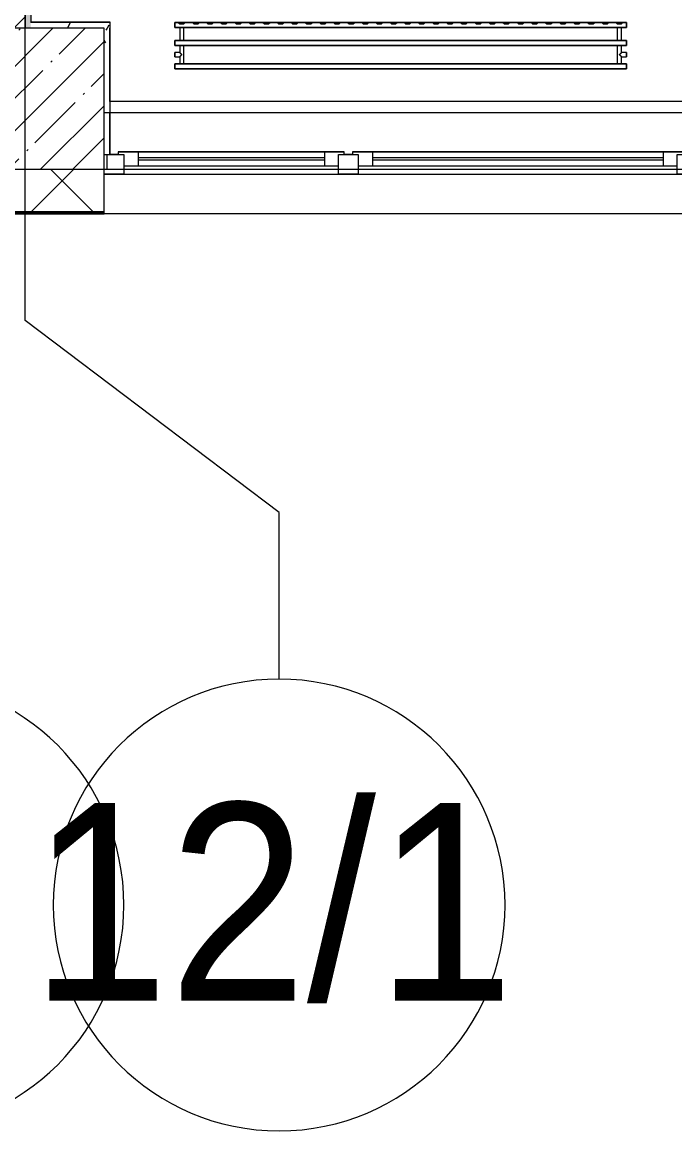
# Model space of a CAD drawing. Header units: millimetres. Extents: x -1113 to 415037, y -3642 to 354837.
# Drawn here: x 327977 to 330289, y -3506 to 421 of the extents above; entities that cross this region are included whole.
import ezdxf

# ---------------------------------------------------------------- set-up
doc = ezdxf.new("R2010")
doc.units = ezdxf.units.MM
for name, color, linetype, lineweight in [('A-FLOR', 7, 'Continuous', 9), ('A-GLAZ', 7, 'Continuous', 9), ('A-GLAZ-1', 7, 'Continuous', 5), ('A-WALL', 7, 'Continuous', 5), ('I-WALL', 7, 'Continuous', 5), ('S-COLS', 7, 'Continuous', 9), ('S-COLS-1', 7, 'Continuous', 5), ('Оси', 7, 'Continuous', 9), ('Оси-1', 7, 'Continuous', 20)]:
    doc.layers.add(name, color=color, linetype=linetype, lineweight=lineweight)
for name, color, linetype, lineweight, true_color in [('A-WALL-1', 9, 'Continuous', 5, 0x808080), ('A-WALL-FNSH-1', 9, 'Continuous', 5, 0x808080), ('M-EQPM-1', 7, 'Continuous', 9, 0xb2b2b2)]:
    doc.layers.add(name, color=color, linetype=linetype, lineweight=lineweight, true_color=true_color)
doc.styles.add('Arial', font='arial.ttf', dxfattribs={"width": 0.9, "height": 700})
pattern_1 = [(0, (289227.4, 1e-08), (243.84, 60.96), [20.117, -162.763, 20.117, -162.763, -975.36]), (0, (289227.4, 1e-08), (243.84, 60.96), [-365.76, 20.117, -345.643, 20.117, -162.763, -426.72]), (0, (289227.4, 1e-08), (243.84, 60.96), [-914.4, 20.117, -101.803, 20.117, -284.683]), (120, (289318.84, 30.48), (-174.71291, 180.69163), [20.117, -162.763, 20.117, -162.763, -975.36]), (120, (289318.84, 30.48), (-174.71291, 180.69163), [-365.76, 20.117, -345.643, 20.117, -162.763, -426.72]), (120, (289318.84, 30.48), (-174.71291, 180.69163), [-914.4, 20.117, -101.803, 20.117, -284.683]), (240, (289349.32, 152.4), (-69.12709, -241.65163), [20.117, -162.763, 20.117, -162.763, -975.36]), (240, (289349.32, 152.4), (-69.12709, -241.65163), [-365.76, 20.117, -345.643, 20.117, -162.763, -426.72]), (240, (289349.32, 152.4), (-69.12709, -241.65163), [-914.4, 20.117, -101.803, 20.117, -284.683])]

# ---------------------------------------------------------------- blocks, each defined once
blk = doc.blocks.new('BSC_Колонна _Прямоугольная - 500х500-V518-Объем проектирования 3 этажа')
at = {"layer": 'S-COLS-1'}
h = blk.add_hatch(dxfattribs=at)
h.set_pattern_fill('FP_11', color=256, style=0, pattern_type=2)
h.set_pattern_definition([(45, (-38790, -150), (-114.04925, 114.04925), []), (45, (-38675.95, -150), (-114.04925, 114.04925), [201.613, -40.323, 6.706, -33.617])])
h.paths.add_polyline_path([(202.4, -250), (250, -250), (250, 250), (-250, 250), (-250, -250), (0.3, -250)])
for p, q in [((250, 250), (-250, 250)), ((-250, 250), (-250, -250)), ((250, -250), (250, 250)), ((-250, -250), (250, -250))]:
    blk.add_line(p, q, dxfattribs=at)
blk = doc.blocks.new('120_Окно_СКБ_2Ст - 120_Окно_СКБ_2Ст 2100х2400 _мал створка справа_-V539-Объем проектирования 3 этажа')
at = {"layer": 'A-GLAZ'}
for p, q in [((-1050, -127), (-1050, -57)), ((-1050, -57), (-980, -57)), ((-980, -57), (-980, -127)), ((150, -127), (150, -57)), ((150, -57), (220, -57)), ((220, -57), (220, -127)), ((980, -127), (980, -57)), ((980, -57), (1050, -57)), ((1050, -57), (1050, -127)), ((150, -87), (-980, -87)), ((-980, -87), (-980, -127)), ((-930, -137), (-930, -87)), ((100, -137), (100, -87)), ((150, -127), (150, -87)), ((980, -87), (220, -87)), ((220, -87), (220, -127)), ((270, -137), (270, -87)), ((930, -137), (930, -87)), ((980, -127), (980, -87)), ((-980, -127), (-1050, -127)), ((-980, -127), (-1000, -127)), ((-1000, -127), (-1000, -137)), ((-1000, -137), (170, -137)), ((170, -137), (-1000, -137)), ((220, -127), (150, -127)), ((170, -127), (150, -127)), ((170, -137), (170, -127)), ((220, -127), (200, -127)), ((200, -127), (200, -137)), ((200, -137), (1000, -137)), ((1000, -137), (200, -137)), ((1050, -127), (980, -127)), ((1000, -127), (980, -127)), ((1000, -137), (1000, -127))]:
    blk.add_line(p, q, dxfattribs=at)
at = {"layer": 'A-GLAZ-1'}
for p, q in [((1050, -57), (-1050, -57)), ((-930, -107), (100, -107)), ((100, -117), (-930, -117)), ((270, -107), (930, -107)), ((930, -117), (270, -117)), ((-1030, -127), (-1000, -127)), ((170, -127), (200, -127)), ((1000, -127), (1030, -127))]:
    blk.add_line(p, q, dxfattribs=at)
blk = doc.blocks.new('radiator_prado_classic_z_tip_30_po exemplyaru - Classic Z Тип 30-500-V659-Объем проектирования 3 этажа')
at = {"layer": 'M-EQPM-1'}
for p, q in [((0, 228), (0, 210)), ((1600, 228), (0, 228)), ((0, 210), (0, 228)), ((0, 228), (12.5, 228)), ((0, 210), (1600, 210)), ((17.8, 210), (0, 210)), ((12.5, 228), (37.5, 228)), ((37.5, 228), (12.5, 228)), ((12.5, 228), (37.5, 228)), ((12.5, 228), (17.5, 223)), ((12.5, 228), (17.5, 223)), ((32.5, 223), (17.5, 223)), ((17.5, 223), (32.5, 223)), ((17.5, 210), (17.5, 164)), ((17.5, 210), (17.5, 164)), ((17.8, 210), (17.5, 210)), ((17.5, 210), (17.8, 210)), ((17.8, 210), (17.5, 210)), ((17.5, 210), (17.8, 210)), ((32.2, 210), (17.8, 210)), ((17.8, 210), (32.2, 210)), ((32.2, 210), (17.8, 210)), ((17.8, 210), (25, 210)), ((25, 210), (32.5, 210)), ((32.5, 210), (32.2, 210)), ((32.2, 210), (32.5, 210)), ((32.5, 210), (32.2, 210)), ((1567.8, 210), (32.2, 210)), ((32.5, 223), (37.5, 228)), ((37.5, 228), (32.5, 223)), ((32.5, 164), (32.5, 210)), ((32.5, 164), (32.5, 210)), ((37.5, 228), (62.5, 228)), ((62.5, 228), (87.5, 228)), ((87.5, 228), (62.5, 228)), ((62.5, 228), (87.5, 228)), ((62.5, 228), (67.5, 223)), ((62.5, 228), (67.5, 223)), ((82.5, 223), (67.5, 223)), ((67.5, 223), (82.5, 223)), ((82.5, 223), (87.5, 228)), ((87.5, 228), (82.5, 223)), ((87.5, 228), (112.5, 228)), ((112.5, 228), (137.5, 228)), ((137.5, 228), (112.5, 228)), ((112.5, 228), (137.5, 228)), ((112.5, 228), (117.5, 223)), ((112.5, 228), (117.5, 223)), ((132.5, 223), (117.5, 223)), ((117.5, 223), (132.5, 223)), ((132.5, 223), (137.5, 228)), ((137.5, 228), (132.5, 223)), ((137.5, 228), (162.5, 228)), ((162.5, 228), (187.5, 228)), ((187.5, 228), (162.5, 228)), ((162.5, 228), (187.5, 228)), ((162.5, 228), (167.5, 223)), ((162.5, 228), (167.5, 223)), ((182.5, 223), (167.5, 223)), ((167.5, 223), (182.5, 223)), ((182.5, 223), (187.5, 228)), ((187.5, 228), (182.5, 223)), ((187.5, 228), (212.5, 228)), ((212.5, 228), (237.5, 228)), ((237.5, 228), (212.5, 228)), ((212.5, 228), (237.5, 228)), ((212.5, 228), (217.5, 223)), ((212.5, 228), (217.5, 223)), ((232.5, 223), (217.5, 223)), ((217.5, 223), (232.5, 223)), ((232.5, 223), (237.5, 228)), ((237.5, 228), (232.5, 223)), ((237.5, 228), (262.5, 228)), ((262.5, 228), (287.5, 228)), ((287.5, 228), (262.5, 228)), ((262.5, 228), (287.5, 228)), ((262.5, 228), (267.5, 223)), ((262.5, 228), (267.5, 223)), ((282.5, 223), (267.5, 223)), ((267.5, 223), (282.5, 223)), ((282.5, 223), (287.5, 228)), ((287.5, 228), (282.5, 223)), ((287.5, 228), (312.5, 228)), ((312.5, 228), (337.5, 228)), ((337.5, 228), (312.5, 228)), ((312.5, 228), (337.5, 228)), ((312.5, 228), (317.5, 223)), ((312.5, 228), (317.5, 223)), ((332.5, 223), (317.5, 223)), ((317.5, 223), (332.5, 223)), ((332.5, 223), (337.5, 228)), ((337.5, 228), (332.5, 223)), ((337.5, 228), (362.5, 228)), ((362.5, 228), (387.5, 228)), ((387.5, 228), (362.5, 228)), ((362.5, 228), (387.5, 228)), ((362.5, 228), (367.5, 223)), ((362.5, 228), (367.5, 223)), ((382.5, 223), (367.5, 223)), ((367.5, 223), (382.5, 223)), ((382.5, 223), (387.5, 228)), ((387.5, 228), (382.5, 223)), ((387.5, 228), (412.5, 228)), ((412.5, 228), (437.5, 228)), ((437.5, 228), (412.5, 228)), ((412.5, 228), (437.5, 228)), ((412.5, 228), (417.5, 223)), ((412.5, 228), (417.5, 223)), ((432.5, 223), (417.5, 223)), ((417.5, 223), (432.5, 223)), ((432.5, 223), (437.5, 228)), ((437.5, 228), (432.5, 223)), ((437.5, 228), (462.5, 228)), ((462.5, 228), (487.5, 228)), ((487.5, 228), (462.5, 228)), ((462.5, 228), (487.5, 228)), ((462.5, 228), (467.5, 223)), ((462.5, 228), (467.5, 223)), ((482.5, 223), (467.5, 223)), ((467.5, 223), (482.5, 223)), ((482.5, 223), (487.5, 228)), ((487.5, 228), (482.5, 223)), ((487.5, 228), (512.5, 228)), ((512.5, 228), (537.5, 228)), ((537.5, 228), (512.5, 228)), ((512.5, 228), (537.5, 228)), ((512.5, 228), (517.5, 223)), ((512.5, 228), (517.5, 223)), ((532.5, 223), (517.5, 223)), ((517.5, 223), (532.5, 223)), ((532.5, 223), (537.5, 228)), ((537.5, 228), (532.5, 223)), ((537.5, 228), (562.5, 228)), ((562.5, 228), (587.5, 228)), ((587.5, 228), (562.5, 228)), ((562.5, 228), (587.5, 228)), ((562.5, 228), (567.5, 223)), ((562.5, 228), (567.5, 223)), ((582.5, 223), (567.5, 223)), ((567.5, 223), (582.5, 223)), ((582.5, 223), (587.5, 228)), ((587.5, 228), (582.5, 223)), ((588, 228), (612.5, 228)), ((612.5, 228), (637.5, 228)), ((637.5, 228), (612.5, 228)), ((612.5, 228), (637.5, 228)), ((612.5, 228), (617.5, 223)), ((612.5, 228), (617.5, 223)), ((632.5, 223), (617.5, 223)), ((617.5, 223), (632.5, 223)), ((632.5, 223), (637.5, 228)), ((637.5, 228), (632.5, 223)), ((637.5, 228), (662.5, 228)), ((662.5, 228), (687.5, 228)), ((687.5, 228), (662.5, 228)), ((662.5, 228), (687.5, 228)), ((662.5, 228), (667.5, 223)), ((662.5, 228), (667.5, 223)), ((682.5, 223), (667.5, 223)), ((667.5, 223), (682.5, 223)), ((682.5, 223), (687.5, 228)), ((687.5, 228), (682.5, 223)), ((687.5, 228), (712.5, 228)), ((712.5, 228), (737.5, 228)), ((737.5, 228), (712.5, 228)), ((712.5, 228), (737.5, 228)), ((712.5, 228), (717.5, 223)), ((712.5, 228), (717.5, 223)), ((732.5, 223), (717.5, 223)), ((717.5, 223), (732.5, 223)), ((732.5, 223), (737.5, 228)), ((737.5, 228), (732.5, 223)), ((737.5, 228), (762.5, 228)), ((762.5, 228), (787.5, 228)), ((787.5, 228), (762.5, 228)), ((762.5, 228), (787.5, 228)), ((762.5, 228), (767.5, 223)), ((762.5, 228), (767.5, 223)), ((782.5, 223), (767.5, 223)), ((767.5, 223), (782.5, 223)), ((782.5, 223), (787.5, 228)), ((787.5, 228), (782.5, 223)), ((787.5, 228), (812.5, 228)), ((812.5, 228), (837.5, 228)), ((837.5, 228), (812.5, 228)), ((812.5, 228), (837.5, 228)), ((812.5, 228), (817.5, 223)), ((812.5, 228), (817.5, 223)), ((832.5, 223), (817.5, 223)), ((817.5, 223), (832.5, 223)), ((832.5, 223), (837.5, 228)), ((837.5, 228), (832.5, 223)), ((837.5, 228), (862.5, 228)), ((862.5, 228), (887.5, 228)), ((887.5, 228), (862.5, 228)), ((862.5, 228), (887.5, 228)), ((862.5, 228), (867.5, 223)), ((862.5, 228), (867.5, 223)), ((882.5, 223), (867.5, 223)), ((867.5, 223), (882.5, 223)), ((882.5, 223), (887.5, 228)), ((887.5, 228), (882.5, 223)), ((887.5, 228), (912.5, 228)), ((912.5, 228), (937.5, 228)), ((937.5, 228), (912.5, 228)), ((912.5, 228), (937.5, 228)), ((912.5, 228), (917.5, 223)), ((912.5, 228), (917.5, 223)), ((932.5, 223), (917.5, 223)), ((917.5, 223), (932.5, 223)), ((932.5, 223), (937.5, 228)), ((937.5, 228), (932.5, 223)), ((937.5, 228), (962.5, 228)), ((962.5, 228), (987.5, 228)), ((987.5, 228), (962.5, 228)), ((962.5, 228), (987.5, 228)), ((962.5, 228), (967.5, 223)), ((962.5, 228), (967.5, 223)), ((982.5, 223), (967.5, 223)), ((967.5, 223), (982.5, 223)), ((982.5, 223), (987.5, 228)), ((987.5, 228), (982.5, 223)), ((987.5, 228), (1012.5, 228)), ((1012.5, 228), (1037.5, 228)), ((1037.5, 228), (1012.5, 228)), ((1012.5, 228), (1037.5, 228)), ((1012.5, 228), (1017.5, 223)), ((1012.5, 228), (1017.5, 223)), ((1032.5, 223), (1017.5, 223)), ((1017.5, 223), (1032.5, 223)), ((1032.5, 223), (1037.5, 228)), ((1037.5, 228), (1032.5, 223)), ((1037.5, 228), (1062.5, 228)), ((1062.5, 228), (1087.5, 228)), ((1087.5, 228), (1062.5, 228)), ((1062.5, 228), (1087.5, 228)), ((1062.5, 228), (1067.5, 223)), ((1062.5, 228), (1067.5, 223)), ((1082.5, 223), (1067.5, 223)), ((1067.5, 223), (1082.5, 223)), ((1082.5, 223), (1087.5, 228)), ((1087.5, 228), (1082.5, 223)), ((1087.5, 228), (1112.5, 228)), ((1112.5, 228), (1137.5, 228)), ((1137.5, 228), (1112.5, 228)), ((1112.5, 228), (1137.5, 228)), ((1112.5, 228), (1117.5, 223)), ((1112.5, 228), (1117.5, 223)), ((1132.5, 223), (1117.5, 223)), ((1117.5, 223), (1132.5, 223)), ((1132.5, 223), (1137.5, 228)), ((1137.5, 228), (1132.5, 223)), ((1137.5, 228), (1162.5, 228)), ((1162.5, 228), (1187.5, 228)), ((1187.5, 228), (1162.5, 228)), ((1162.5, 228), (1187.5, 228)), ((1162.5, 228), (1167.5, 223)), ((1162.5, 228), (1167.5, 223)), ((1182.5, 223), (1167.5, 223)), ((1167.5, 223), (1182.5, 223)), ((1182.5, 223), (1187.5, 228)), ((1187.5, 228), (1182.5, 223)), ((1187.5, 228), (1212.5, 228)), ((1212.5, 228), (1237.5, 228)), ((1237.5, 228), (1212.5, 228)), ((1212.5, 228), (1237.5, 228)), ((1212.5, 228), (1217.5, 223)), ((1212.5, 228), (1217.5, 223)), ((1232.5, 223), (1217.5, 223)), ((1217.5, 223), (1232.5, 223)), ((1232.5, 223), (1237.5, 228)), ((1237.5, 228), (1232.5, 223)), ((1237.5, 228), (1262.5, 228)), ((1262.5, 228), (1287.5, 228)), ((1287.5, 228), (1262.5, 228)), ((1262.5, 228), (1287.5, 228)), ((1262.5, 228), (1267.5, 223)), ((1262.5, 228), (1267.5, 223)), ((1282.5, 223), (1267.5, 223)), ((1267.5, 223), (1282.5, 223)), ((1282.5, 223), (1287.5, 228)), ((1287.5, 228), (1282.5, 223)), ((1287.5, 228), (1312.5, 228)), ((1312.5, 228), (1337.5, 228)), ((1337.5, 228), (1312.5, 228)), ((1312.5, 228), (1337.5, 228)), ((1312.5, 228), (1317.5, 223)), ((1312.5, 228), (1317.5, 223)), ((1332.5, 223), (1317.5, 223)), ((1317.5, 223), (1332.5, 223)), ((1332.5, 223), (1337.5, 228)), ((1337.5, 228), (1332.5, 223)), ((1337.5, 228), (1362.5, 228)), ((1362.5, 228), (1387.5, 228)), ((1387.5, 228), (1362.5, 228)), ((1362.5, 228), (1387.5, 228)), ((1362.5, 228), (1367.5, 223)), ((1362.5, 228), (1367.5, 223)), ((1382.5, 223), (1367.5, 223)), ((1367.5, 223), (1382.5, 223)), ((1382.5, 223), (1387.5, 228)), ((1387.5, 228), (1382.5, 223)), ((1387.5, 228), (1412.5, 228)), ((1412.5, 228), (1437.5, 228)), ((1437.5, 228), (1412.5, 228)), ((1412.5, 228), (1437.5, 228)), ((1412.5, 228), (1417.5, 223)), ((1412.5, 228), (1417.5, 223)), ((1432.5, 223), (1417.5, 223)), ((1417.5, 223), (1432.5, 223)), ((1432.5, 223), (1437.5, 228)), ((1437.5, 228), (1432.5, 223)), ((1437.5, 228), (1462.5, 228)), ((1462.5, 228), (1487.5, 228)), ((1487.5, 228), (1462.5, 228)), ((1462.5, 228), (1487.5, 228)), ((1462.5, 228), (1467.5, 223)), ((1462.5, 228), (1467.5, 223)), ((1482.5, 223), (1467.5, 223)), ((1467.5, 223), (1482.5, 223)), ((1482.5, 223), (1487.5, 228)), ((1487.5, 228), (1482.5, 223)), ((1487.5, 228), (1512.5, 228)), ((1512.5, 228), (1537.5, 228)), ((1537.5, 228), (1512.5, 228)), ((1512.5, 228), (1537.5, 228)), ((1512.5, 228), (1517.5, 223)), ((1512.5, 228), (1517.5, 223)), ((1532.5, 223), (1517.5, 223)), ((1517.5, 223), (1532.5, 223)), ((1532.5, 223), (1537.5, 228)), ((1537.5, 228), (1532.5, 223)), ((1537.5, 228), (1562.5, 228)), ((1562.5, 228), (1587.5, 228)), ((1587.5, 228), (1562.5, 228)), ((1562.5, 228), (1587.5, 228)), ((1562.5, 228), (1567.5, 223)), ((1562.5, 228), (1567.5, 223)), ((1582.5, 223), (1567.5, 223)), ((1567.5, 223), (1582.5, 223)), ((1567.5, 210), (1567.5, 164)), ((1567.5, 210), (1567.5, 164)), ((1567.8, 210), (1567.5, 210)), ((1567.5, 210), (1567.8, 210)), ((1567.8, 210), (1567.5, 210)), ((1567.5, 210), (1567.8, 210)), ((1582.2, 210), (1567.8, 210)), ((1567.8, 210), (1582.2, 210)), ((1582.2, 210), (1567.8, 210)), ((1567.8, 210), (1582.2, 210)), ((1582.5, 210), (1582.2, 210)), ((1582.2, 210), (1582.5, 210)), ((1582.5, 210), (1582.2, 210)), ((1582.2, 210), (1582.5, 210)), ((1600, 210), (1582.2, 210)), ((1582.5, 223), (1587.5, 228)), ((1587.5, 228), (1582.5, 223)), ((1582.5, 164), (1582.5, 210)), ((1582.5, 164), (1582.5, 210)), ((1587.5, 228), (1600, 228)), ((1600, 210), (1600, 228)), ((1600, 228), (1600, 210)), ((1600, 164), (0, 164)), ((0, 164), (0, 146)), ((0, 146), (0, 164)), ((0, 164), (17.8, 164)), ((17.8, 164), (17.5, 164)), ((17.5, 164), (17.8, 164)), ((17.8, 164), (17.5, 164)), ((17.5, 164), (25, 164)), ((30.3, 164), (17.8, 164)), ((17.8, 164), (32.2, 164)), ((32.2, 164), (17.8, 164)), ((25, 164), (32.5, 164)), ((32.2, 164), (30.3, 164)), ((32.5, 164), (32.2, 164)), ((32.2, 164), (32.5, 164)), ((32.5, 164), (32.2, 164)), ((32.2, 164), (1567.8, 164)), ((1567.8, 164), (1567.5, 164)), ((1567.5, 164), (1571.2, 164)), ((1567.8, 164), (1567.5, 164)), ((1567.5, 164), (1567.8, 164)), ((1582.2, 164), (1567.8, 164)), ((1582.2, 164), (1567.8, 164)), ((1567.8, 164), (1582.2, 164)), ((1571.2, 164), (1575, 164)), ((1575, 164), (1578.7, 164)), ((1578.7, 164), (1582.5, 164)), ((1582.5, 164), (1582.2, 164)), ((1582.5, 164), (1582.2, 164)), ((1582.2, 164), (1582.5, 164)), ((1582.2, 164), (1600, 164)), ((1600, 146), (1600, 164)), ((1600, 164), (1600, 146)), ((0, 146), (1600, 146)), ((18.5, 146), (0, 146)), ((17.5, 121.5), (0, 121.5)), ((17.5, 121.5), (0, 121.5)), ((0, 121.5), (0, 120.5)), ((0, 106.5), (0, 121.5)), ((0, 120.5), (0, 115.9)), ((0, 120.5), (0, 119.3)), ((0, 114), (0, 120.5)), ((0, 120.5), (0, 120.5)), ((0, 119.3), (0, 117.8)), ((17.5, 146), (17.5, 121.5)), ((17.5, 146), (17.5, 121.5)), ((17.5, 146), (18.5, 146)), ((18.5, 146), (17.5, 146)), ((17.5, 146), (18.5, 146)), ((26.9, 146), (17.5, 146)), ((18.5, 146), (32.2, 146)), ((32.2, 146), (18.5, 146)), ((18.5, 146), (32.2, 146)), ((30.3, 146), (26.9, 146)), ((32.5, 146), (30.3, 146)), ((32.2, 146), (32.5, 146)), ((32.5, 146), (32.2, 146)), ((32.2, 146), (32.5, 146)), ((1567.8, 146), (32.2, 146)), ((32.5, 82), (32.5, 146)), ((32.5, 82), (32.5, 146)), ((1567.5, 146), (1567.5, 82)), ((1567.5, 146), (1567.5, 82)), ((1567.5, 146), (1567.8, 146)), ((1578.7, 146), (1567.5, 146)), ((1567.5, 146), (1567.8, 146)), ((1567.8, 146), (1567.5, 146)), ((1567.8, 146), (1581.5, 146)), ((1567.8, 146), (1568.5, 146)), ((1581.5, 146), (1567.8, 146)), ((1568.5, 146), (1581.5, 146)), ((1582.5, 146), (1578.7, 146)), ((1581.5, 146), (1582.5, 146)), ((1581.5, 146), (1582.5, 146)), ((1582.5, 146), (1581.5, 146)), ((1600, 146), (1581.5, 146)), ((1582.5, 121.5), (1582.5, 146)), ((1582.5, 121.5), (1582.5, 146)), ((1600, 121.5), (1582.5, 121.5)), ((1600, 121.5), (1582.5, 121.5)), ((1600, 121.5), (1600, 106.5)), ((1600, 120.5), (1600, 121.5)), ((1600, 121.5), (1600, 120.5)), ((1600, 120.5), (1600, 121.5)), ((1600, 115.9), (1600, 120.5)), ((1600, 120.5), (1600, 107.5)), ((1600, 107.5), (1600, 120.5)), ((0, 117.8), (0, 114)), ((0, 115.9), (0, 107.5)), ((0, 114), (0, 110.3)), ((0, 112.1), (0, 114)), ((0, 110.3), (0, 112.1)), ((0, 108.7), (0, 110.3)), ((0, 110.3), (0, 108.7)), ((0, 108.7), (0, 107.5)), ((0, 107.5), (0, 108.7)), ((0, 107.5), (0, 106.5)), ((0, 107.5), (0, 107.5)), ((0, 106.5), (17.5, 106.5)), ((0, 106.5), (17.5, 106.5)), ((1600, 82), (0, 82)), ((0, 82), (0, 64)), ((0, 64), (0, 82)), ((0, 82), (18.5, 82)), ((17.5, 106.5), (17.5, 82)), ((17.5, 106.5), (17.5, 82)), ((18.5, 82), (17.5, 82)), ((17.5, 82), (18.5, 82)), ((18.5, 82), (17.5, 82)), ((17.5, 82), (21.3, 82)), ((32.2, 82), (18.5, 82)), ((18.5, 82), (32.2, 82)), ((32.2, 82), (18.5, 82)), ((21.3, 82), (25, 82)), ((25, 82), (32.5, 82)), ((32.5, 82), (32.2, 82)), ((32.2, 82), (32.5, 82)), ((32.5, 82), (32.2, 82)), ((32.2, 82), (1567.8, 82)), ((1567.8, 82), (1567.5, 82)), ((1567.5, 82), (1568.5, 82)), ((1567.8, 82), (1567.5, 82)), ((1567.5, 82), (1567.8, 82)), ((1581.5, 82), (1567.8, 82)), ((1581.5, 82), (1567.8, 82)), ((1567.8, 82), (1581.5, 82)), ((1568.5, 82), (1571.2, 82)), ((1571.2, 82), (1575, 82)), ((1575, 82), (1582.5, 82)), ((1582.5, 82), (1581.5, 82)), ((1582.5, 82), (1581.5, 82)), ((1581.5, 82), (1582.5, 82)), ((1581.5, 82), (1600, 82)), ((1582.5, 82), (1582.5, 106.5)), ((1582.5, 106.5), (1600, 106.5)), ((1582.5, 82), (1582.5, 106.5)), ((1582.5, 106.5), (1600, 106.5)), ((1600, 107.5), (1600, 115.9)), ((1600, 106.5), (1600, 107.5)), ((1600, 107.5), (1600, 106.5)), ((1600, 106.5), (1600, 107.5)), ((1600, 64), (1600, 82)), ((1600, 82), (1600, 64)), ((1600, 64), (0, 64)), ((0, 64), (1600, 64))]:
    blk.add_line(p, q, dxfattribs=at)
for points, knots in [([(18.5, 120.5), (18.4, 120.6), (18.3, 120.7), (18.1, 120.9), (17.9, 121.1), (17.8, 121.2), (17.7, 121.3), (17.5, 121.5), (17.5, 121.5), (17.5, 121.5)], [0.7142857, 0.7142857, 0.7142857, 0.7142857, 0.75, 0.7857143, 0.8214286, 0.8571429, 0.8928571, 0.9285714, 1, 1, 1, 1]), ([(17.5, 121.5), (17.5, 121.5), (17.5, 121.5), (17.7, 121.3), (17.8, 121.2), (17.9, 121.1), (18.1, 120.9), (18.3, 120.7), (18.4, 120.6), (18.5, 120.5)], [0, 0, 0, 0, 0.0714286, 0.1071429, 0.1428571, 0.1785714, 0.2142857, 0.25, 0.2857143, 0.2857143, 0.2857143, 0.2857143]), ([(17.5, 121.5), (17.5, 121.5), (17.5, 121.5), (17.7, 121.3), (17.8, 121.2), (17.9, 121.1), (18.1, 120.9), (18.3, 120.7), (18.4, 120.6), (18.5, 120.5)], [0, 0, 0, 0, 0.0714286, 0.1071429, 0.1428571, 0.1785714, 0.2142857, 0.25, 0.2857143, 0.2857143, 0.2857143, 0.2857143]), ([(25, 114), (24.5, 114.5), (23.6, 115.4), (22.4, 116.6), (21.6, 117.4), (21.1, 117.9), (20.8, 118.2), (20.5, 118.5), (20.2, 118.8), (19.8, 119.1), (19.6, 119.4), (19.3, 119.7), (19, 120), (18.7, 120.3), (18.5, 120.5), (18.3, 120.7), (18.1, 120.9), (17.9, 121.1), (17.8, 121.2), (17.7, 121.3), (17.5, 121.5), (17.5, 121.5), (17.5, 121.5)], [0, 0, 0, 0, 0.142857, 0.285714, 0.357143, 0.392857, 0.428571, 0.464286, 0.5, 0.535714, 0.571429, 0.607143, 0.642857, 0.678571, 0.714286, 0.75, 0.785714, 0.821429, 0.857143, 0.892857, 0.928571, 1, 1, 1, 1]), ([(22.1, 116.9), (21.9, 117.1), (21.6, 117.4), (21.1, 117.9), (20.8, 118.2), (20.5, 118.5), (20.2, 118.8), (19.9, 119.2), (19.7, 119.3), (19.6, 119.4)], [0.2857143, 0.2857143, 0.2857143, 0.2857143, 0.3571429, 0.3928571, 0.4285714, 0.4642857, 0.5, 0.5357143, 0.5714286, 0.5714286, 0.5714286, 0.5714286]), ([(19.6, 119.4), (19.7, 119.3), (19.9, 119.2), (20.3, 118.7), (20.7, 118.3), (21.1, 117.9), (21.6, 117.4), (21.9, 117.1), (22.1, 116.9)], [0.4285714, 0.4285714, 0.4285714, 0.4285714, 0.4642857, 0.5, 0.5714286, 0.6071429, 0.6428571, 0.7142857, 0.7142857, 0.7142857, 0.7142857]), ([(19.6, 119.4), (19.7, 119.3), (19.8, 119.1), (20.3, 118.7), (20.7, 118.3), (21.1, 117.9), (21.6, 117.4), (21.9, 117.1), (22.1, 116.9)], [0.4285714, 0.4285714, 0.4285714, 0.4285714, 0.4642857, 0.5, 0.5714286, 0.6071429, 0.6428571, 0.7142857, 0.7142857, 0.7142857, 0.7142857]), ([(1575, 114), (1575.5, 114.5), (1576.4, 115.4), (1577.6, 116.6), (1578.4, 117.4), (1578.9, 117.9), (1579.2, 118.2), (1579.5, 118.5), (1579.8, 118.8), (1580.1, 119.2), (1580.4, 119.4), (1580.7, 119.7), (1581, 120), (1581.3, 120.3), (1581.5, 120.5), (1581.7, 120.7), (1581.9, 120.9), (1582.1, 121.1), (1582.2, 121.2), (1582.3, 121.3), (1582.5, 121.5), (1582.5, 121.5), (1582.5, 121.5)], [0, 0, 0, 0, 0.142857, 0.285714, 0.357143, 0.392857, 0.428571, 0.464286, 0.5, 0.535714, 0.571429, 0.607143, 0.642857, 0.678571, 0.714286, 0.75, 0.785714, 0.821429, 0.857143, 0.892857, 0.928571, 1, 1, 1, 1]), ([(1580.4, 119.4), (1580.3, 119.3), (1580.1, 119.2), (1579.7, 118.7), (1579.3, 118.3), (1578.9, 117.9), (1578.4, 117.4), (1578.1, 117.1), (1577.9, 116.9)], [0.4285714, 0.4285714, 0.4285714, 0.4285714, 0.4642857, 0.5, 0.5714286, 0.6071429, 0.6428571, 0.7142857, 0.7142857, 0.7142857, 0.7142857]), ([(1577.9, 116.9), (1578.1, 117.1), (1578.4, 117.4), (1578.9, 117.9), (1579.2, 118.2), (1579.5, 118.5), (1579.8, 118.8), (1580.1, 119.2), (1580.3, 119.3), (1580.4, 119.4)], [0.2857143, 0.2857143, 0.2857143, 0.2857143, 0.3571429, 0.3928571, 0.4285714, 0.4642857, 0.5, 0.5357143, 0.5714286, 0.5714286, 0.5714286, 0.5714286]), ([(1579.2, 118.2), (1579.1, 118.1), (1578.9, 117.9), (1578.4, 117.4), (1578.1, 117.1), (1577.9, 116.9)], [0.5714286, 0.5714286, 0.5714286, 0.5714286, 0.6071429, 0.6428571, 0.7142857, 0.7142857, 0.7142857, 0.7142857]), ([(1580.4, 119.4), (1580.3, 119.3), (1580.1, 119.2), (1579.7, 118.7), (1579.4, 118.4), (1579.2, 118.2)], [0.4285714, 0.4285714, 0.4285714, 0.4285714, 0.4642857, 0.5, 0.5714286, 0.5714286, 0.5714286, 0.5714286]), ([(1582.5, 121.5), (1582.5, 121.5), (1582.5, 121.5), (1582.3, 121.3), (1582.2, 121.2), (1582.1, 121.1), (1581.9, 120.9), (1581.7, 120.7), (1581.6, 120.6), (1581.5, 120.5)], [0, 0, 0, 0, 0.0714286, 0.1071429, 0.1428571, 0.1785714, 0.2142857, 0.25, 0.2857143, 0.2857143, 0.2857143, 0.2857143]), ([(1582.5, 121.5), (1582.5, 121.5), (1582.5, 121.5), (1582.3, 121.3), (1582.2, 121.2), (1582.1, 121.1), (1581.9, 120.9), (1581.7, 120.7), (1581.6, 120.6), (1581.5, 120.5)], [0, 0, 0, 0, 0.0714286, 0.1071429, 0.1428571, 0.1785714, 0.2142857, 0.25, 0.2857143, 0.2857143, 0.2857143, 0.2857143]), ([(1581.5, 120.5), (1581.6, 120.6), (1581.7, 120.7), (1581.9, 120.9), (1582.1, 121.1), (1582.2, 121.2), (1582.3, 121.3), (1582.5, 121.5), (1582.5, 121.5), (1582.5, 121.5)], [0.7142857, 0.7142857, 0.7142857, 0.7142857, 0.75, 0.7857143, 0.8214286, 0.8571429, 0.8928571, 0.9285714, 1, 1, 1, 1]), ([(17.5, 106.5), (17.5, 106.5), (17.5, 106.5), (17.7, 106.7), (17.8, 106.8), (17.9, 106.9), (18.1, 107.1), (18.3, 107.3), (18.5, 107.5), (18.7, 107.7), (19, 108), (19.3, 108.3), (19.6, 108.6), (19.8, 108.9), (20.3, 109.3), (20.7, 109.7), (21.1, 110.1), (21.6, 110.6), (22.4, 111.4), (23.6, 112.6), (24.5, 113.5), (25, 114)], [0, 0, 0, 0, 0.071429, 0.107143, 0.142857, 0.178571, 0.214286, 0.25, 0.285714, 0.321429, 0.357143, 0.392857, 0.428571, 0.464286, 0.5, 0.571429, 0.607143, 0.642857, 0.714286, 0.857143, 1, 1, 1, 1]), ([(17.5, 106.5), (17.5, 106.5), (17.5, 106.5), (17.7, 106.7), (17.8, 106.8), (17.9, 106.9), (18.1, 107.1), (18.3, 107.3), (18.4, 107.4), (18.5, 107.5)], [0, 0, 0, 0, 0.0714286, 0.1071429, 0.1428571, 0.1785714, 0.2142857, 0.25, 0.2857143, 0.2857143, 0.2857143, 0.2857143]), ([(18.5, 107.5), (18.4, 107.4), (18.3, 107.3), (18.1, 107.1), (17.9, 106.9), (17.8, 106.8), (17.7, 106.7), (17.5, 106.5), (17.5, 106.5), (17.5, 106.5)], [0.7142857, 0.7142857, 0.7142857, 0.7142857, 0.75, 0.7857143, 0.8214286, 0.8571429, 0.8928571, 0.9285714, 1, 1, 1, 1]), ([(18.5, 107.5), (18.4, 107.4), (18.3, 107.3), (18.1, 107.1), (17.9, 106.9), (17.8, 106.8), (17.7, 106.7), (17.5, 106.5), (17.5, 106.5), (17.5, 106.5)], [0.7142857, 0.7142857, 0.7142857, 0.7142857, 0.75, 0.7857143, 0.8214286, 0.8571429, 0.8928571, 0.9285714, 1, 1, 1, 1]), ([(19.6, 108.6), (19.7, 108.7), (19.9, 108.8), (20.3, 109.3), (20.7, 109.7), (21.1, 110.1), (21.6, 110.6), (21.9, 110.9), (22.1, 111.1)], [0.4285714, 0.4285714, 0.4285714, 0.4285714, 0.4642857, 0.5, 0.5714286, 0.6071429, 0.6428571, 0.7142857, 0.7142857, 0.7142857, 0.7142857]), ([(22.1, 111.1), (21.9, 110.9), (21.6, 110.6), (21.1, 110.1), (20.8, 109.8), (20.5, 109.5), (20.2, 109.2), (19.9, 108.8), (19.7, 108.7), (19.6, 108.6)], [0.2857143, 0.2857143, 0.2857143, 0.2857143, 0.3571429, 0.3928571, 0.4285714, 0.4642857, 0.5, 0.5357143, 0.5714286, 0.5714286, 0.5714286, 0.5714286]), ([(22.1, 111.1), (21.9, 110.9), (21.6, 110.6), (21.1, 110.1), (20.8, 109.8), (20.5, 109.5), (20.2, 109.2), (19.8, 108.9), (19.7, 108.7), (19.6, 108.6)], [0.2857143, 0.2857143, 0.2857143, 0.2857143, 0.3571429, 0.3928571, 0.4285714, 0.4642857, 0.5, 0.5357143, 0.5714286, 0.5714286, 0.5714286, 0.5714286]), ([(1582.5, 106.5), (1582.5, 106.5), (1582.5, 106.5), (1582.3, 106.7), (1582.2, 106.8), (1582.1, 106.9), (1581.9, 107.1), (1581.7, 107.3), (1581.5, 107.5), (1581.3, 107.7), (1581, 108), (1580.7, 108.3), (1580.4, 108.6), (1580.1, 108.8), (1579.7, 109.3), (1579.3, 109.7), (1578.9, 110.1), (1578.4, 110.6), (1577.6, 111.4), (1576.4, 112.6), (1575.5, 113.5), (1575, 114)], [0, 0, 0, 0, 0.071429, 0.107143, 0.142857, 0.178571, 0.214286, 0.25, 0.285714, 0.321429, 0.357143, 0.392857, 0.428571, 0.464286, 0.5, 0.571429, 0.607143, 0.642857, 0.714286, 0.857143, 1, 1, 1, 1]), ([(1577.9, 111.1), (1578.1, 110.9), (1578.4, 110.6), (1578.9, 110.1), (1579.2, 109.8), (1579.5, 109.5), (1579.8, 109.2), (1580.1, 108.8), (1580.3, 108.7), (1580.4, 108.6)], [0.2857143, 0.2857143, 0.2857143, 0.2857143, 0.3571429, 0.3928571, 0.4285714, 0.4642857, 0.5, 0.5357143, 0.5714286, 0.5714286, 0.5714286, 0.5714286]), ([(1577.9, 111.1), (1578.1, 110.9), (1578.4, 110.6), (1578.9, 110.1), (1579.1, 109.9), (1579.2, 109.8)], [0.2857143, 0.2857143, 0.2857143, 0.2857143, 0.3571429, 0.3928571, 0.4285714, 0.4285714, 0.4285714, 0.4285714]), ([(1580.4, 108.6), (1580.3, 108.7), (1580.1, 108.8), (1579.7, 109.3), (1579.3, 109.7), (1578.9, 110.1), (1578.4, 110.6), (1578.1, 110.9), (1577.9, 111.1)], [0.4285714, 0.4285714, 0.4285714, 0.4285714, 0.4642857, 0.5, 0.5714286, 0.6071429, 0.6428571, 0.7142857, 0.7142857, 0.7142857, 0.7142857]), ([(1581.5, 107.5), (1581.6, 107.4), (1581.7, 107.3), (1581.9, 107.1), (1582.1, 106.9), (1582.2, 106.8), (1582.3, 106.7), (1582.5, 106.5), (1582.5, 106.5), (1582.5, 106.5)], [0.7142857, 0.7142857, 0.7142857, 0.7142857, 0.75, 0.7857143, 0.8214286, 0.8571429, 0.8928571, 0.9285714, 1, 1, 1, 1]), ([(1581.5, 107.5), (1581.6, 107.4), (1581.7, 107.3), (1581.9, 107.1), (1582.1, 106.9), (1582.2, 106.8), (1582.3, 106.7), (1582.5, 106.5), (1582.5, 106.5), (1582.5, 106.5)], [0.7142857, 0.7142857, 0.7142857, 0.7142857, 0.75, 0.7857143, 0.8214286, 0.8571429, 0.8928571, 0.9285714, 1, 1, 1, 1]), ([(1582.5, 106.5), (1582.5, 106.5), (1582.5, 106.5), (1582.3, 106.7), (1582.2, 106.8), (1582.1, 106.9), (1581.9, 107.1), (1581.7, 107.3), (1581.6, 107.4), (1581.5, 107.5)], [0, 0, 0, 0, 0.0714286, 0.1071429, 0.1428571, 0.1785714, 0.2142857, 0.25, 0.2857143, 0.2857143, 0.2857143, 0.2857143])]:
    blk.add_open_spline(points, degree=3, knots=knots, dxfattribs=at)
for points in [[(19.6, 119.4), (19.5, 119.5), (19.3, 119.7), (19, 120), (18.7, 120.3), (18.6, 120.4), (18.5, 120.5)], [(18.5, 120.5), (18.6, 120.4), (18.7, 120.3), (19, 120), (19.3, 119.7), (19.5, 119.5), (19.6, 119.4)], [(18.5, 120.5), (18.6, 120.4), (18.7, 120.3), (19, 120), (19.3, 119.7), (19.5, 119.5), (19.6, 119.4)], [(1581.5, 120.5), (1581.4, 120.4), (1581.3, 120.3), (1581, 120), (1580.7, 119.7), (1580.5, 119.5), (1580.4, 119.4)], [(1581.5, 120.5), (1581.4, 120.4), (1581.3, 120.3), (1581, 120), (1580.7, 119.7), (1580.5, 119.5), (1580.4, 119.4)], [(1580.4, 119.4), (1580.5, 119.5), (1580.7, 119.7), (1581, 120), (1581.3, 120.3), (1581.4, 120.4), (1581.5, 120.5)], [(18.5, 107.5), (18.6, 107.6), (18.7, 107.7), (19, 108), (19.3, 108.3), (19.5, 108.5), (19.6, 108.6)], [(19.6, 108.6), (19.5, 108.5), (19.3, 108.3), (19, 108), (18.7, 107.7), (18.6, 107.6), (18.5, 107.5)], [(19.6, 108.6), (19.5, 108.5), (19.3, 108.3), (19, 108), (18.7, 107.7), (18.6, 107.6), (18.5, 107.5)], [(25, 114), (24.5, 114.5), (23.6, 115.4), (22.6, 116.4), (22.1, 116.9)], [(22.1, 116.9), (22.6, 116.4), (23.6, 115.4), (24.5, 114.5), (25, 114)], [(22.1, 116.9), (22.6, 116.4), (23.6, 115.4), (24.5, 114.5), (25, 114)], [(22.1, 111.1), (22.6, 111.6), (23.6, 112.6), (24.5, 113.5), (25, 114)], [(25, 114), (24.5, 113.5), (23.6, 112.6), (22.6, 111.6), (22.1, 111.1)], [(25, 114), (24.5, 113.5), (23.6, 112.6), (22.6, 111.6), (22.1, 111.1)], [(1577.9, 116.9), (1577.4, 116.4), (1576.4, 115.4), (1575.5, 114.5), (1575, 114)], [(1577.9, 116.9), (1577.4, 116.4), (1576.4, 115.4), (1575.5, 114.5), (1575, 114)], [(1575, 114), (1575.5, 114.5), (1576.4, 115.4), (1577.4, 116.4), (1577.9, 116.9)], [(1575, 114), (1575.5, 113.5), (1576.4, 112.6), (1577.4, 111.6), (1577.9, 111.1)], [(1575, 114), (1575.5, 113.5), (1576.4, 112.6), (1577.4, 111.6), (1577.9, 111.1)], [(1577.9, 111.1), (1577.4, 111.6), (1576.4, 112.6), (1575.5, 113.5), (1575, 114)], [(1579.2, 109.8), (1579.3, 109.7), (1579.5, 109.5), (1579.8, 109.2), (1580.1, 108.8), (1580.3, 108.7), (1580.4, 108.6)], [(1580.4, 108.6), (1580.5, 108.5), (1580.7, 108.3), (1581, 108), (1581.3, 107.7), (1581.4, 107.6), (1581.5, 107.5)], [(1580.4, 108.6), (1580.5, 108.5), (1580.7, 108.3), (1581, 108), (1581.3, 107.7), (1581.4, 107.6), (1581.5, 107.5)], [(1581.5, 107.5), (1581.4, 107.6), (1581.3, 107.7), (1581, 108), (1580.7, 108.3), (1580.5, 108.5), (1580.4, 108.6)]]:
    blk.add_open_spline(points, degree=3, dxfattribs=at)
blk = doc.blocks.new('Ось сетки - D8-29747960-Объем проектирования 3 этажа')
at = {"layer": 'Оси-1'}
for start, end in [(360, 180), (180, 360)]:
    blk.add_arc((0, 0), 4, start, end, dxfattribs=at)

msp = doc.modelspace()

# ---------------------------------------------------------------- hatches: boundary and pattern name
at = {"layer": 'A-WALL'}
h = msp.add_hatch(dxfattribs=at)
h.set_pattern_fill('FP_24', color=256, style=0, pattern_type=2)
h.set_pattern_definition([(45, (289227.4, 1e-08), (-141.42136, 141.42136), []), (135, (289227.4, 1e-08), (-141.42136, -141.42136), [])])
h.paths.add_polyline_path([(343987.4, -250), (344737.4, -250), (344737.4, -100), (343987.4, -100), (343987.4, -118)])
h.paths.add_polyline_path([(345854.5, -250), (345854.5, -100), (345637.4, -100), (345637.4, -250)])
h.paths.add_polyline_path([(336719.9, -250), (337387.4, -250), (337387.4, -100), (336637.4, -100), (336637.4, -250)])
h.paths.add_polyline_path([(339487.4, -250), (340237.4, -250), (340237.4, -100), (339487.4, -100), (339487.4, -118)])
h.paths.add_polyline_path([(341137.4, -250), (341887.4, -250), (341886.8, -100), (341137.4, -100)])
h.paths.add_polyline_path([(332637.4, -250), (333537.4, -250), (333537.4, -100), (331887.4, -100), (331887.4, -250), (332368.8, -250)])
h.paths.add_polyline_path([(327497.4, -250), (328267.4, -250), (328267.4, -100), (326650.4, -100), (326650.4, -250), (327217.4, -250)])
h.paths.add_polyline_path([(330367.4, -250), (330987.4, -250), (330987.4, -100), (330367.4, -100), (330367.4, -118)])
h.paths.add_polyline_path([(322837.4, -250), (323097.4, -250), (323097.4, -100), (322237.4, -100), (322237.4, -250), (322578.8, -250)])
h.paths.add_polyline_path([(325298.2, -250), (325750.4, -250), (325750.4, -100), (325197.4, -100), (325197.4, -250)])
h.paths.add_polyline_path([(320110.2, -250), (321337.4, -250), (321337.4, -100), (320110.2, -100)])
h.paths.add_polyline_path([(319210.2, -250), (319210.2, -100), (318437.1, -100), (318437.1, -250), (319037.1, -250)])
h.paths.add_polyline_path([(311701, -250), (311937.4, -250), (311937.4, -100), (310837.4, -100), (310837.4, -250), (311137.4, -250)])
h.paths.add_polyline_path([(314037.4, -250), (315637.1, -250), (315637.1, -100), (314037.4, -100), (314037.4, -148.7)])
h.paths.add_polyline_path([(305737.4, -250), (306487.4, -250), (306487.4, -100), (305737.4, -100)])
h.paths.add_polyline_path([(309937.4, -250), (309937.4, -100), (308587.4, -100), (308587.4, -250)])
h.paths.add_polyline_path([(299735.5, -250), (300337.4, -250), (300337.4, -100), (299587.1, -100), (299587.1, -250)])
h.paths.add_polyline_path([(301387.4, -250), (301987.4, -250), (301987.4, -100), (301237.4, -100), (301237.4, -250)])
h.paths.add_polyline_path([(304837.4, -250), (304837.4, -100), (304087.4, -100), (304087.4, -250)])
h.paths.add_polyline_path([(296472.2, -250), (297487.1, -250), (297487.1, -100), (296057.4, -100), (296057.4, -250)])
h.paths.add_polyline_path([(289323.8, -250), (292957.4, -250), (292957.4, -100), (288967.4, -100), (288967.4, -250), (289117.4, -250)])
at = {"layer": 'I-WALL'}
h = msp.add_hatch(dxfattribs=at)
h.set_pattern_fill('FP_1', color=256, style=0, pattern_type=2)
h.set_pattern_definition([(45, (289227.4, 1e-08), (-114.04925, 114.04925), []), (45, (289341.45, 1e-08), (-114.04925, 114.04925), [201.612, -40.322, 6.706, -33.617])])
h.paths.add_polyline_path([(327809.3, 400), (327987.4, 400), (327987.3, 7400), (327767.4, 7400), (327767.4, 400), (327776.5, 400)])
h = msp.add_hatch(dxfattribs=at)
h.set_pattern_fill('FP_191', color=256, style=0, pattern_type=2)
h.set_pattern_definition(pattern_1)
h.paths.add_polyline_path([(327995, 400), (328007.4, 400), (328007.4, 420), (327994.1, 400)])
h.paths.add_polyline_path([(327987.4, 400), (327993.9, 400), (328007.4, 421), (328007.4, 7380), (327987.4, 7380), (327987.4, 922.5)])
h = msp.add_hatch(dxfattribs=at)
h.set_pattern_fill('FP_191', color=256, style=0, pattern_type=2)
h.set_pattern_definition(pattern_1)
h.paths.add_polyline_path([(328007.4, 400), (328287.4, 400), (328287.4, 420), (328007.4, 420)])
h = msp.add_hatch(dxfattribs=at)
h.set_pattern_fill('FP_191', color=256, style=0, pattern_type=2)
h.set_pattern_definition(pattern_1)
h.paths.add_polyline_path([(328267.4, 100), (328287.4, 141), (328287.4, 400), (328267.4, 400), (328267.4, 120)])
h.paths.add_polyline_path([(328277.4, 100), (328287.4, 100), (328287.4, 140), (328267.4, 100)])

# ---------------------------------------------------------------- linework, layer by layer
at = {"layer": 'A-FLOR'}
for p, q in [((328287.4, 141), (328287.4, 400)), ((332117.4, 140), (328288.4, 140))]:
    msp.add_line(p, q, dxfattribs=at)
at = {"layer": 'A-WALL'}
for p, q in [((327987.4, 7400), (327987.4, 400)), ((328007.4, 7380), (328007.4, 420)), ((328267.4, -100), (332137.4, -100)), ((326650.4, -250), (328267.4, -250)), ((326650.4, -253), (328267.4, -253)), ((330367.4, -258), (328267.4, -258))]:
    msp.add_line(p, q, dxfattribs=at)
at = {"layer": 'A-WALL-1'}
for p, q in [((328287.4, 420), (328007.4, 420)), ((328287.4, 140), (328287.4, 141)), ((328288.4, 140), (328287.4, 140)), ((328288.4, 100), (328288.4, 140)), ((328288.4, 100), (328267.4, 100)), ((328287.4, -48), (328287.4, 100)), ((328267.4, -48), (328287.4, -48)), ((328267.4, -250), (328267.4, -100))]:
    msp.add_line(p, q, dxfattribs=at)
at = {"layer": 'A-WALL-FNSH-1'}
for p, q in [((328288.4, 421), (328008.4, 421)), ((328287.4, 420), (328287.4, 400)), ((328288.4, 140), (328288.4, 421)), ((328288.4, -48), (328288.4, 100)), ((328287.4, -48), (328288.4, -48)), ((326650.4, -258), (328267.4, -258)), ((328267.4, -258), (328267.4, -250))]:
    msp.add_line(p, q, dxfattribs=at)
at = {"layer": 'I-WALL'}
for p, q in [((328288.4, 141), (330367.4, 141)), ((330346.4, 100), (328288.4, 100)), ((328277.4, -48), (328277.4, -100))]:
    msp.add_line(p, q, dxfattribs=at)
at = {"layer": 'Оси'}
msp.add_lwpolyline([(328887.2, -1906.3), (328887.2, -1316.3), (327987.4, -636.3), (327987.4, 4363.7), (327987.4, 18871.9), (327987.4, 23871.9)], dxfattribs=at)

# ---------------------------------------------------------------- block references
at = {"layer": 'A-GLAZ', "color": 3, "rotation": 180}
msp.add_blockref('120_Окно_СКБ_2Ст - 120_Окно_СКБ_2Ст 2100х2400 _мал створка справа_-V539-Объем проектирования 3 этажа', (329317.4, -175), dxfattribs=at)
at = {"layer": 'M-EQPM-1'}
msp.add_blockref('radiator_prado_classic_z_tip_30_po exemplyaru - Classic Z Тип 30-500-V659-Объем проектирования 3 этажа', (328517.4, 192), dxfattribs=at)
at = {"layer": 'S-COLS'}
msp.add_blockref('BSC_Колонна _Прямоугольная - 500х500-V518-Объем проектирования 3 этажа', (328017.4, 150), dxfattribs=at)
at = {"layer": 'Оси-1', "xscale": 199.9999999999999, "yscale": 199.9999999999999, "zscale": 199.9999999999999}
for p in [(327537.4, -2706.3), (328887.2, -2706.3)]:
    msp.add_blockref('Ось сетки - D8-29747960-Объем проектирования 3 этажа', p, dxfattribs=at)

# ---------------------------------------------------------------- texts
at = {"layer": 'Оси', "insert": (328006.7, -2345), "char_height": 700, "width": 2121.265, "attachment_point": 1, "style": 'Arial'}
msp.add_mtext('12/1', dxfattribs=at)

doc.saveas('drawing.dxf')
